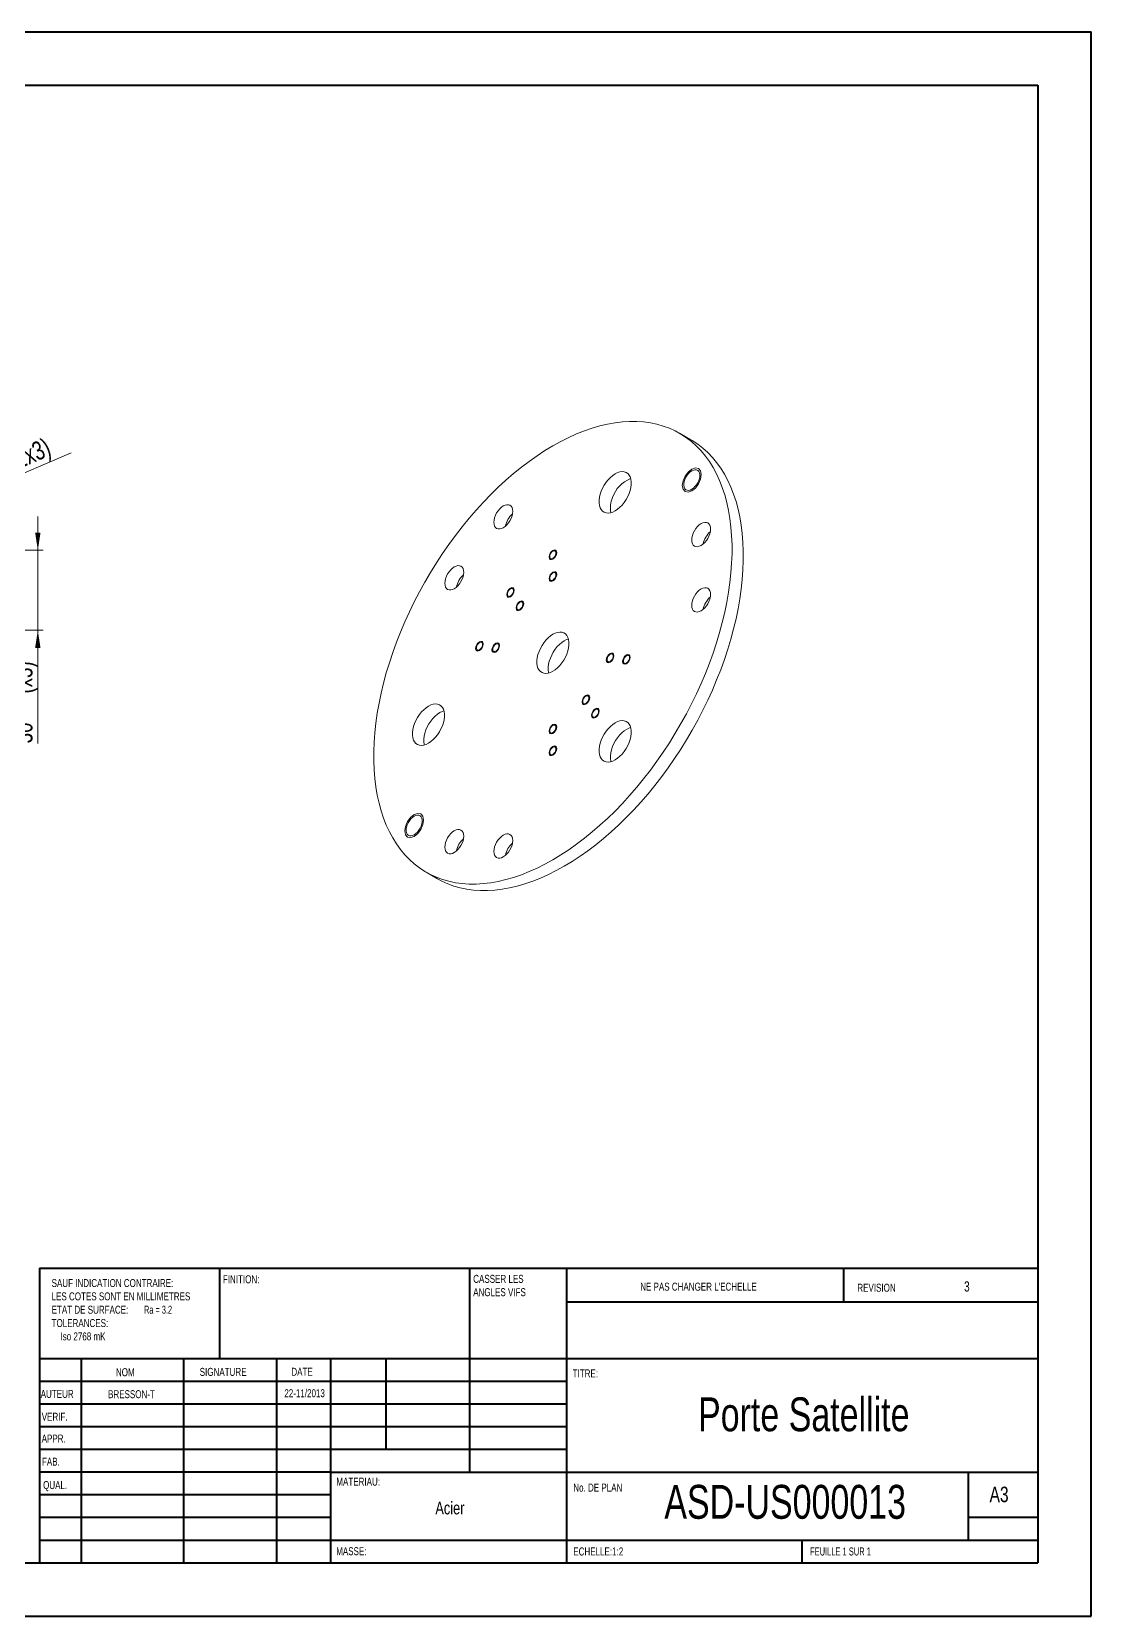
# Model space of a CAD drawing. Header units: millimetres. Extents: x 0 to 420, y 0 to 297.
# Drawn here: x 221.4 to 420.1, y 0.2 to 297.2 of the extents above; entities that cross this region are included whole.
import ezdxf

# ---------------------------------------------------------------- set-up
doc = ezdxf.new("R2010")
doc.units = ezdxf.units.MM
doc.styles.add('SLDTEXTSTYLE0', font='TXT', dxfattribs={"width": 0.75})
doc.styles.add('SLDTEXTSTYLE1', font='TXT', dxfattribs={"width": 0.7})
doc.styles.add('SLDTEXTSTYLE2', font='TXT', dxfattribs={"width": 0.6875})
doc.dimstyles.new('SLDDIMSTYLE2', dxfattribs={"dimtxt": 3.5, "dimasz": 3.302, "dimexe": 0, "dimexo": 0.0625, "dimgap": 0.875, "dimtad": 1, "dimlfac": 2, "dimrnd": 1e-09, "dimzin": 12, "dimdsep": 46, "dimtxsty": 'SLDTEXTSTYLE0', "dimsah": 1, "dimcen": 0.09, "dimadec": 0, "dimazin": 3, "dimtfac": 1, "dimtmove": 0, "dimatfit": 0, "dimfxl": 1, "dimfrac": 2, "dimtolj": 1, "dimtzin": 12, "dimarcsym": 0})
doc.dimstyles.new('SLDDIMSTYLE3', dxfattribs={"dimtxt": 3.5, "dimasz": 3.302, "dimexe": 0, "dimexo": 0.0625, "dimgap": 0.875, "dimtad": 1, "dimlfac": 2, "dimrnd": 1e-09, "dimzin": 12, "dimdsep": 46, "dimtxsty": 'SLDTEXTSTYLE0', "dimblk1": 'NONE', "dimsah": 1, "dimcen": 0, "dimadec": 0, "dimazin": 3, "dimtfac": 1, "dimtmove": 0, "dimatfit": 3, "dimldrblk": 'NONE', "dimfxl": 1, "dimfrac": 2, "dimtolj": 1, "dimtzin": 12, "dimarcsym": 0})

# ---------------------------------------------------------------- blocks, each defined once
blk = doc.blocks.new('SW_NOTE_1')
at = {"color": 0, "linetype": 'Continuous', "lineweight": 0, "char_height": 1.5, "attachment_point": 1, "style": 'SLDTEXTSTYLE0'}
for s, insert in [('CASSER LES', (0, 1.93)), ('ANGLES VIFS', (0, -0.57))]:
    blk.add_mtext(s, dxfattribs=dict(at, insert=insert))
blk = doc.blocks.new('SW_NOTE_2')
at = {"color": 0, "linetype": 'Continuous', "lineweight": 0, "char_height": 1.5, "attachment_point": 1}
for s, insert, style in [('SAUF INDICATION CONTRAIRE:', (0, 1.93), 'SLDTEXTSTYLE0'), ('LES COTES SONT EN MILLIMETRES', (0, -0.57), 'SLDTEXTSTYLE0'), ('TOLERANCES:', (0, -5.57), 'SLDTEXTSTYLE0'), ('ETAT DE SURFACE:', (0, -3.07), 'SLDTEXTSTYLE0'), ('Ra = 3.2', (17.33, -3.07), 'SLDTEXTSTYLE2'), ('Iso 2768 mK', (1.66, -8.07), 'SLDTEXTSTYLE0')]:
    blk.add_mtext(s, dxfattribs=dict(at, insert=insert, style=style))
blk = doc.blocks.new('*D7')
at = {"color": 7, "linetype": 'Continuous', "lineweight": 0}
for p, q in [((222.56, 200.02), (222.56, 206.37)), ((187.35, 200.02), (223.56, 200.02)), ((222.56, 200.02), (222.56, 185.02)), ((187.35, 185.02), (223.56, 185.02)), ((222.56, 185.02), (222.56, 163.83))]:
    blk.add_line(p, q, dxfattribs=at)
for points in [[(222.56, 200.02), (223.06, 203.33), (222.05, 203.33)], [(222.56, 185.02), (222.05, 181.72), (223.06, 181.72)]]:
    blk.add_solid(points, dxfattribs=at)
at = {"color": 7, "linetype": 'Continuous', "lineweight": 0, "char_height": 3.5, "attachment_point": 1, "rotation": 90, "style": 'SLDTEXTSTYLE0'}
for s, insert in [('(x3)', (218.05, 173.16, -1.45)), ('30', (218.05, 163.83, -1.45))]:
    blk.add_mtext(s, dxfattribs=dict(at, insert=insert))
blk = doc.blocks.new('*D9')
at = {"color": 7, "linetype": 'Continuous', "lineweight": 0}
for q in [(228.79, 218.31), (184.05, 199.04)]:
    blk.add_line((188.64, 201.01), q, dxfattribs=at)
blk.add_solid([(188.64, 201.01), (191.88, 201.85), (191.47, 202.79)], dxfattribs=at)
at = {"color": 7, "linetype": 'Continuous', "lineweight": 0, "char_height": 3.5, "attachment_point": 1, "rotation": 23.3134, "style": 'SLDTEXTSTYLE0'}
for s, insert in [('(x2x3)', (214.98, 217.32, -1.45)), ('10', (206.41, 213.63, -1.45)), ('%%c', (201.59, 211.49, -1.45))]:
    blk.add_mtext(s, dxfattribs=dict(at, insert=insert))
blk = doc.blocks.new('_NONE')

msp = doc.modelspace()

# ---------------------------------------------------------------- linework, layer by layer
at = {"color": 7, "linetype": 'Continuous', "lineweight": 40}
for p, q in [((0.078844, 297.21478), (420.078844, 297.21478)), ((420.078844, 0.21478), (420.078844, 297.21478)), ((25.078844, 287.21478), (410.078844, 287.21478)), ((410.078844, 287.21478), (410.078844, 10.21478)), ((222.878844, 65.46478), (410.078844, 65.46478)), ((222.878844, 65.46478), (222.878844, 10.21478)), ((256.678844, 48.46478), (256.678844, 65.46478)), ((303.478844, 65.46478), (303.478844, 27.21478)), ((321.678844, 65.46478), (321.678844, 10.21478)), ((373.678844, 59.08978), (373.678844, 65.46478)), ((410.078844, 59.08978), (321.678844, 59.08978)), ((410.078844, 48.46478), (222.878844, 48.46478)), ((230.678844, 48.46478), (230.678844, 10.21478)), ((249.869796, 48.46478), (249.869796, 10.21478)), ((267.27777, 48.46478), (267.27777, 10.21478)), ((277.478844, 10.21478), (277.478844, 48.46478)), ((287.878844, 31.46478), (287.878844, 48.46478)), ((321.678844, 44.21478), (222.878844, 44.21478)), ((321.678844, 39.96478), (222.878844, 39.96478)), ((321.678844, 35.71478), (222.878844, 35.71478)), ((321.678844, 31.46478), (222.878844, 31.46478)), ((277.478844, 27.21478), (222.878844, 27.21478)), ((277.478844, 27.21478), (410.078844, 27.21478)), ((397.078844, 14.46478), (397.078844, 27.21478)), ((277.478844, 22.964708), (222.878844, 22.964708)), ((277.478844, 18.71478), (222.878844, 18.71478)), ((410.078844, 18.71478), (397.078844, 18.71478)), ((222.878844, 14.46478), (410.078844, 14.46478)), ((365.878844, 10.21478), (365.878844, 14.46478)), ((25.078844, 10.21478), (410.078844, 10.21478)), ((0.078844, 0.21478), (420.078844, 0.21478))]:
    msp.add_line(p, q, dxfattribs=at)
at = {"color": 7, "linetype": 'Continuous', "lineweight": 15}
for p, q in [((345.002235, 220.719469), (342.880915, 221.944081)), ((295.384772, 139.669437), (297.506093, 138.444824))]:
    msp.add_line(p, q, dxfattribs=at)
at = {"color": 7, "linetype": 'Continuous', "lineweight": 15, "flags": 128}
for points in [[(319.132843, 142.021071), (320.618534, 142.916704), (322.101316, 143.88651), (323.578288, 144.928588), (325.046557, 146.040897), (326.503251, 147.221266), (327.945516, 148.467377), (329.370529, 149.776795), (330.775502, 151.146955), (332.157684, 152.575177), (333.514369, 154.058663), (334.842902, 155.59451), (336.140681, 157.179709), (337.405168, 158.811162), (338.633885, 160.485671), (339.824428, 162.199959), (340.974465, 163.950672), (342.081747, 165.73438), (343.144106, 167.547595), (344.15946, 169.386764), (345.125827, 171.248288), (346.041309, 173.128524), (346.904116, 175.023791), (347.712558, 176.930376), (348.465059, 178.844552), (349.160137, 180.762567), (349.796435, 182.680669), (350.372709, 184.595104), (350.887828, 186.502121), (351.340785, 188.39799), (351.730694, 190.278999), (352.056792, 192.141466), (352.31844, 193.981745), (352.515126, 195.796233), (352.646463, 197.581378), (352.712197, 199.333686), (352.712197, 201.049727), (352.646463, 202.726141), (352.515126, 204.359647), (352.31844, 205.947046), (352.056792, 207.485233), (351.730694, 208.971195), (351.340785, 210.402025), (350.887828, 211.774921), (350.372709, 213.087194), (349.796435, 214.336278), (349.160137, 215.519725), (348.465059, 216.63522), (347.712558, 217.680577), (346.904116, 218.653755), (346.041309, 219.552846), (345.125827, 220.376089), (344.15946, 221.12187), (343.144106, 221.788736), (342.081747, 222.375378), (340.974465, 222.880645), (339.824428, 223.303553), (338.633885, 223.64327), (337.405168, 223.899132), (336.140681, 224.07064), (334.842902, 224.157455), (333.514369, 224.15941), (332.157684, 224.076502), (330.775502, 223.90889), (329.370529, 223.656902), (327.945516, 223.321035), (326.503251, 222.901942), (325.046557, 222.400449), (323.578288, 221.817531), (322.101316, 221.154333), (320.618534, 220.412155), (319.132843, 219.592447), (317.647153, 218.696813), (316.16437, 217.727008), (314.687399, 216.684929), (313.21913, 215.57262), (311.762436, 214.392252), (310.320171, 213.14614), (308.895158, 211.836722), (307.490185, 210.466562), (306.108003, 209.038341), (304.751318, 207.554854), (303.422785, 206.019007), (302.125006, 204.433808), (300.860519, 202.802355), (299.631802, 201.127847), (298.441259, 199.413559), (297.291222, 197.662845), (296.18394, 195.879137), (295.121581, 194.065922), (294.106227, 192.226753), (293.13986, 190.365229), (292.224378, 188.484993), (291.361571, 186.589727), (290.553129, 184.683141), (289.800628, 182.768965), (289.10555, 180.85095), (288.469252, 178.932848), (287.892978, 177.018413), (287.377859, 175.111396), (286.924901, 173.215527), (286.534993, 171.334518), (286.208895, 169.472051), (285.947247, 167.631773), (285.750561, 165.817285), (285.619224, 164.032139), (285.55349, 162.279831), (285.55349, 160.56379), (285.619224, 158.887376), (285.750561, 157.25387), (285.947247, 155.666471), (286.208895, 154.128284), (286.534993, 152.642322), (286.924901, 151.211492), (287.377859, 149.838597), (287.892978, 148.526323), (288.469252, 147.277239), (289.10555, 146.093793), (289.800628, 144.978297), (290.553129, 143.93294), (291.361571, 142.959762), (292.224378, 142.060671), (293.13986, 141.237428), (294.106227, 140.491647), (295.121581, 139.824781), (296.18394, 139.23814), (297.291222, 138.732872), (298.441259, 138.309964), (299.631802, 137.970248), (300.860519, 137.714385), (302.125006, 137.542878), (303.422785, 137.456062), (304.751318, 137.454107), (306.108003, 137.537016), (307.490185, 137.704627), (308.895158, 137.956615), (310.320171, 138.292482), (311.762436, 138.711575), (313.21913, 139.213069), (314.687399, 139.795987), (316.16437, 140.459184), (317.647153, 141.201362), (319.132843, 142.021071)], [(321.254164, 140.796458), (322.739855, 141.692092), (324.222637, 142.661898), (325.699609, 143.703976), (327.167878, 144.816285), (328.624571, 145.996654), (330.066836, 147.242765), (331.491849, 148.552183), (332.896822, 149.922343), (334.279005, 151.350565), (335.635689, 152.834051), (336.964222, 154.369898), (338.262002, 155.955097), (339.526489, 157.58655), (340.755205, 159.261058), (341.945748, 160.975346), (343.095786, 162.72606), (344.203068, 164.509768), (345.265426, 166.322983), (346.280781, 168.162152), (347.247147, 170.023676), (348.16263, 171.903912), (349.025436, 173.799179), (349.833879, 175.705764), (350.586379, 177.61994), (351.281457, 179.537955), (351.917756, 181.456057), (352.49403, 183.370492), (353.009148, 185.277509), (353.462106, 187.173378), (353.852014, 189.054387), (354.178112, 190.916854), (354.43976, 192.757132), (354.636446, 194.571621), (354.767784, 196.356766), (354.833517, 198.109074), (354.833517, 199.825115), (354.767784, 201.501529), (354.636446, 203.135035), (354.43976, 204.722434), (354.178112, 206.260621), (353.852014, 207.746583), (353.462106, 209.177413), (353.009148, 210.550309), (352.49403, 211.862582), (351.917756, 213.111666), (351.281457, 214.295112), (350.586379, 215.410608), (349.833879, 216.455965), (349.025436, 217.429143), (348.16263, 218.328234), (347.247147, 219.151477), (346.280781, 219.897258), (345.265426, 220.564124), (345.002235, 220.719469)], [(328.197522, 211.110624), (328.00264, 210.530813), (327.870248, 209.958756), (327.803305, 209.407234), (327.803305, 208.888561), (327.870248, 208.414329), (328.00264, 207.995129), (328.197522, 207.640324), (328.450542, 207.357843), (328.756048, 207.153996), (329.107214, 207.033333), (329.496196, 206.998552), (329.914306, 207.050429), (330.352203, 207.187806), (330.800105, 207.407616), (331.248008, 207.704943), (331.685904, 208.073151), (332.104014, 208.504013), (332.492997, 208.987904), (332.844163, 209.514015), (333.149668, 210.070591), (333.402688, 210.645203), (333.597571, 211.225014), (333.729962, 211.79707), (333.796906, 212.348593), (333.796906, 212.867265), (333.729962, 213.341497), (333.597571, 213.760698), (333.402688, 214.115502), (333.149668, 214.397984), (332.844163, 214.601831), (332.492997, 214.722495), (332.104014, 214.757273), (331.685904, 214.705396), (331.248008, 214.568021), (330.800105, 214.348211), (330.352203, 214.050883), (329.914306, 213.682674), (329.496196, 213.251812), (329.107214, 212.767924), (328.756048, 212.241812), (328.450542, 211.685236), (328.197522, 211.110624)], [(345.158673, 211.447493), (345.471081, 211.66576), (345.769836, 211.950322), (346.041878, 212.28874), (346.275322, 212.666229), (346.459964, 213.066288), (346.587733, 213.471431), (346.653042, 213.863951), (346.653042, 214.226695), (346.587733, 214.543811), (346.459964, 214.801436), (346.275322, 214.988312), (346.041878, 215.09627), (345.769836, 215.120597), (345.471081, 215.060223), (345.158673, 214.917792), (344.846264, 214.699524), (344.547509, 214.414963), (344.275464, 214.076541), (344.042021, 213.699054), (343.857381, 213.298997), (343.729613, 212.893854), (343.664301, 212.501332), (343.664301, 212.138588), (343.729613, 211.821473), (343.857381, 211.563849), (344.042021, 211.376972), (344.275464, 211.269011), (344.547509, 211.244687), (344.846264, 211.305061), (345.158673, 211.447493)], [(346.283273, 212.681096), (346.163341, 212.474442), (346.155391, 212.459576)], [(309.834317, 204.243653), (310.179192, 204.48197), (310.510813, 204.789576), (310.816436, 205.154649), (311.084317, 205.56316), (311.304162, 205.999415), (311.467521, 206.446642), (311.568117, 206.887659), (311.602085, 207.305517), (311.568117, 207.684156), (311.467521, 208.009025), (311.304162, 208.267644), (311.084317, 208.450069), (310.816436, 208.549291), (310.510813, 208.561502), (310.179192, 208.486227), (309.834317, 208.326357), (309.489443, 208.088043), (309.157822, 207.780437), (308.852199, 207.415361), (308.584318, 207.00685), (308.364473, 206.570598), (308.201114, 206.123368), (308.100518, 205.682354), (308.066551, 205.264497), (308.100518, 204.885857), (308.201114, 204.560985), (308.364473, 204.302369), (308.584318, 204.119941), (308.852199, 204.020719), (309.157822, 204.008511), (309.489443, 204.083786), (309.834317, 204.243653)], [(346.915482, 200.928039), (347.260357, 201.166354), (347.591976, 201.473959), (347.897601, 201.839034), (348.165481, 202.247546), (348.385327, 202.6838), (348.548686, 203.131027), (348.649282, 203.572044), (348.68325, 203.989901), (348.649282, 204.36854), (348.548686, 204.693411), (348.385327, 204.952028), (348.165481, 205.134454), (347.897601, 205.233678), (347.591976, 205.245886), (347.260357, 205.17061), (346.915482, 205.010743), (346.570608, 204.772427), (346.238986, 204.464821), (345.933363, 204.099748), (345.665483, 203.691235), (345.445637, 203.254982), (345.282279, 202.807754), (345.181682, 202.366737), (345.147714, 201.94888), (345.181682, 201.570241), (345.282279, 201.245371), (345.445637, 200.986753), (345.665483, 200.804328), (345.933363, 200.705103), (346.238986, 200.692894), (346.570608, 200.768171), (346.915482, 200.928039)], [(319.132843, 198.505281), (319.332365, 198.661088), (319.507822, 198.879354), (319.638051, 199.133753), (319.707344, 199.393602), (319.707344, 199.627557), (319.638051, 199.8074), (319.507822, 199.911441), (319.332365, 199.927129), (319.132843, 199.852573), (318.933322, 199.696766), (318.757865, 199.4785), (318.627636, 199.2241), (318.558343, 198.964253), (318.558343, 198.730298), (318.627636, 198.550453), (318.757865, 198.446413), (318.933322, 198.430725), (319.132843, 198.505281)], [(300.648731, 192.816871), (300.993605, 193.055187), (301.325226, 193.362791), (301.63085, 193.727866), (301.898731, 194.136379), (302.118576, 194.572632), (302.281934, 195.019859), (302.382531, 195.460877), (302.416498, 195.878733), (302.382531, 196.257372), (302.281934, 196.582242), (302.118576, 196.840862), (301.898731, 197.023286), (301.63085, 197.122512), (301.325226, 197.134719), (300.993605, 197.059444), (300.648731, 196.899574), (300.303856, 196.66126), (299.972235, 196.353655), (299.666613, 195.988582), (299.398731, 195.580067), (299.178887, 195.143816), (299.015527, 194.696585), (298.914932, 194.25557), (298.880964, 193.837712), (298.914932, 193.459075), (299.015527, 193.134202), (299.178887, 192.875586), (299.398731, 192.69316), (299.666613, 192.593936), (299.972235, 192.581727), (300.303856, 192.657003), (300.648731, 192.816871)], [(319.132843, 194.422576), (319.332365, 194.578385), (319.507822, 194.796651), (319.638051, 195.05105), (319.707344, 195.310898), (319.707344, 195.544852), (319.638051, 195.724696), (319.507822, 195.828736), (319.332365, 195.844424), (319.132843, 195.769868), (318.933322, 195.614061), (318.757865, 195.395795), (318.627636, 195.141396), (318.558343, 194.881548), (318.558343, 194.647593), (318.627636, 194.46775), (318.757865, 194.36371), (318.933322, 194.348021), (319.132843, 194.422576)], [(311.177892, 191.451581), (311.377414, 191.607388), (311.552871, 191.825655), (311.6831, 192.080054), (311.752393, 192.339903), (311.752393, 192.573858), (311.6831, 192.753701), (311.552871, 192.857741), (311.377414, 192.87343), (311.177892, 192.798873), (310.97837, 192.643066), (310.802913, 192.4248), (310.672685, 192.170401), (310.603391, 191.910553), (310.603391, 191.676598), (310.672685, 191.496754), (310.802913, 191.392713), (310.97837, 191.377025), (311.177892, 191.451581)], [(312.945659, 188.936366), (313.145181, 189.092173), (313.320638, 189.31044), (313.450866, 189.564839), (313.520159, 189.824687), (313.520159, 190.058642), (313.450866, 190.238485), (313.320638, 190.342526), (313.145181, 190.358215), (312.945659, 190.283659), (312.746137, 190.127852), (312.570681, 189.909585), (312.440452, 189.655185), (312.371159, 189.395338), (312.371159, 189.161383), (312.440452, 188.981539), (312.570681, 188.877499), (312.746137, 188.86181), (312.945659, 188.936366)], [(346.915482, 188.679927), (347.260357, 188.918242), (347.591976, 189.225847), (347.897601, 189.590922), (348.165481, 189.999434), (348.385327, 190.435688), (348.548686, 190.882915), (348.649282, 191.323932), (348.68325, 191.741789), (348.649282, 192.120428), (348.548686, 192.445299), (348.385327, 192.703917), (348.165481, 192.886341), (347.897601, 192.985566), (347.591976, 192.997773), (347.260357, 192.922499), (346.915482, 192.762631), (346.570608, 192.524315), (346.238986, 192.216709), (345.933363, 191.851635), (345.665483, 191.443123), (345.445637, 191.00687), (345.282279, 190.559642), (345.181682, 190.118625), (345.147714, 189.700768), (345.181682, 189.322129), (345.282279, 188.997258), (345.445637, 188.738641), (345.665483, 188.556216), (345.933363, 188.456991), (346.238986, 188.444782), (346.570608, 188.520059), (346.915482, 188.679927)], [(319.132843, 177.33646), (319.580746, 177.633789), (320.018643, 178.001997), (320.436753, 178.432859), (320.825735, 178.916749), (321.176901, 179.442859), (321.482406, 179.999437), (321.735426, 180.574048), (321.930309, 181.153859), (322.0627, 181.725915), (322.129644, 182.277439), (322.129644, 182.796111), (322.0627, 183.270343), (321.930309, 183.689543), (321.735426, 184.044347), (321.482406, 184.326828), (321.176901, 184.530677), (320.825735, 184.651339), (320.436753, 184.68612), (320.018643, 184.634243), (319.580746, 184.496865), (319.132843, 184.277057), (318.684941, 183.979728), (318.247044, 183.61152), (317.828934, 183.180659), (317.439952, 182.696768), (317.088786, 182.170658), (316.78328, 181.61408), (316.530261, 181.039469), (316.335378, 180.459659), (316.202987, 179.887602), (316.136043, 179.336078), (316.136043, 178.817407), (316.202987, 178.343174), (316.335378, 177.923974), (316.530261, 177.56917), (316.78328, 177.286689), (317.088786, 177.08284), (317.439952, 176.962178), (317.828934, 176.927397), (318.247044, 176.979275), (318.684941, 177.116652), (319.132843, 177.33646)], [(305.354463, 181.365107), (305.553985, 181.520914), (305.729442, 181.739181), (305.859671, 181.99358), (305.928964, 182.253428), (305.928964, 182.487383), (305.859671, 182.667226), (305.729442, 182.771267), (305.553985, 182.786955), (305.354463, 182.7124), (305.154941, 182.556592), (304.979485, 182.338326), (304.849257, 182.083927), (304.779963, 181.824079), (304.779963, 181.590124), (304.849257, 181.410281), (304.979485, 181.30624), (305.154941, 181.290551), (305.354463, 181.365107)], [(308.416326, 181.091331), (308.615847, 181.247138), (308.791304, 181.465404), (308.921533, 181.719803), (308.990826, 181.979651), (308.990826, 182.213606), (308.921533, 182.39345), (308.791304, 182.49749), (308.615847, 182.513178), (308.416326, 182.438623), (308.216804, 182.282815), (308.041347, 182.064549), (307.911119, 181.81015), (307.841825, 181.550302), (307.841825, 181.316347), (307.911119, 181.136503), (308.041347, 181.032463), (308.216804, 181.016774), (308.416326, 181.091331)], [(322.034769, 183.383963), (321.702066, 183.272253), (321.254164, 183.052445), (320.806261, 182.755116), (320.368364, 182.386908), (319.950255, 181.956047), (319.561272, 181.472156), (319.210106, 180.946046), (318.904601, 180.389468), (318.651581, 179.814857), (318.456698, 179.235046), (318.324307, 178.66299), (318.257363, 178.111466), (318.257363, 177.592795), (318.324307, 177.118562), (318.352239, 177.004943)], [(329.849361, 179.174894), (330.048883, 179.330702), (330.22434, 179.548969), (330.354568, 179.803368), (330.423862, 180.063215), (330.423862, 180.29717), (330.354568, 180.477014), (330.22434, 180.581054), (330.048883, 180.596743), (329.849361, 180.522187), (329.649839, 180.36638), (329.474383, 180.148113), (329.344154, 179.893714), (329.274861, 179.633866), (329.274861, 179.399911), (329.344154, 179.220068), (329.474383, 179.116028), (329.649839, 179.100339), (329.849361, 179.174894)], [(332.911224, 178.901118), (333.110746, 179.056925), (333.286202, 179.275191), (333.41643, 179.529591), (333.485724, 179.789438), (333.485724, 180.023393), (333.41643, 180.203237), (333.286202, 180.307277), (333.110746, 180.322966), (332.911224, 180.24841), (332.711702, 180.092603), (332.536245, 179.874336), (332.406016, 179.619937), (332.336723, 179.360089), (332.336723, 179.126134), (332.406016, 178.946291), (332.536245, 178.84225), (332.711702, 178.826562), (332.911224, 178.901118)], [(325.320028, 171.329859), (325.51955, 171.485666), (325.695006, 171.703932), (325.825235, 171.958332), (325.894528, 172.218179), (325.894528, 172.452134), (325.825235, 172.631978), (325.695006, 172.736019), (325.51955, 172.751707), (325.320028, 172.677151), (325.120506, 172.521344), (324.945049, 172.303078), (324.814821, 172.048679), (324.745527, 171.78883), (324.745527, 171.554875), (324.814821, 171.375032), (324.945049, 171.270991), (325.120506, 171.255303), (325.320028, 171.329859)], [(295.79832, 163.865726), (296.246222, 164.163055), (296.68412, 164.531264), (297.102229, 164.962125), (297.491211, 165.446015), (297.842377, 165.972125), (298.147883, 166.528703), (298.400902, 167.103314), (298.595785, 167.683125), (298.728176, 168.255181), (298.79512, 168.806705), (298.79512, 169.325377), (298.728176, 169.799609), (298.595785, 170.21881), (298.400902, 170.573613), (298.147883, 170.856094), (297.842377, 171.059943), (297.491211, 171.180605), (297.102229, 171.215386), (296.68412, 171.163509), (296.246222, 171.026132), (295.79832, 170.806324), (295.350417, 170.508995), (294.912519, 170.140786), (294.49441, 169.709924), (294.105428, 169.226035), (293.754261, 168.699924), (293.448757, 168.143347), (293.195736, 167.568735), (293.000854, 166.988925), (292.868463, 166.416869), (292.801518, 165.865344), (292.801518, 165.346672), (292.868463, 164.872441), (293.000854, 164.45324), (293.195736, 164.098436), (293.448757, 163.815955), (293.754261, 163.612106), (294.105428, 163.491444), (294.49441, 163.456663), (294.912519, 163.50854), (295.350417, 163.645918), (295.79832, 163.865726)], [(298.700245, 169.913229), (298.367543, 169.80152), (297.91964, 169.581711), (297.471738, 169.284382), (297.03384, 168.916174), (296.61573, 168.485312), (296.226749, 168.001422), (295.875581, 167.475311), (295.570077, 166.918734), (295.317056, 166.344122), (295.122175, 165.764313), (294.989784, 165.192257), (294.922839, 164.640732), (294.922839, 164.12206), (294.989784, 163.647828), (295.017714, 163.534208)], [(327.087795, 168.814644), (327.287317, 168.970451), (327.462774, 169.188717), (327.593002, 169.443116), (327.662295, 169.702964), (327.662295, 169.936919), (327.593002, 170.116763), (327.462774, 170.220804), (327.287317, 170.236492), (327.087795, 170.161936), (326.888273, 170.006129), (326.712816, 169.787863), (326.582587, 169.533463), (326.513294, 169.273614), (326.513294, 169.03966), (326.582587, 168.859816), (326.712816, 168.755776), (326.888273, 168.740088), (327.087795, 168.814644)], [(319.132843, 165.843649), (319.332365, 165.999456), (319.507822, 166.217722), (319.638051, 166.472122), (319.707344, 166.731969), (319.707344, 166.965924), (319.638051, 167.145767), (319.507822, 167.249807), (319.332365, 167.265496), (319.132843, 167.190941), (318.933322, 167.035133), (318.757865, 166.816866), (318.627636, 166.562467), (318.558343, 166.30262), (318.558343, 166.068665), (318.627636, 165.888822), (318.757865, 165.784781), (318.933322, 165.769093), (319.132843, 165.843649)], [(333.402688, 167.443926), (333.149668, 167.726408), (332.844163, 167.930255), (332.492997, 168.050918), (332.104014, 168.085699), (331.685904, 168.033822), (331.248008, 167.896445), (330.800105, 167.676636), (330.352203, 167.379308), (329.914306, 167.0111), (329.496196, 166.580238), (329.107214, 166.096347), (328.756048, 165.570236), (328.450542, 165.01366), (328.197522, 164.439048), (328.00264, 163.859237), (327.870248, 163.287181), (327.803305, 162.735658), (327.803305, 162.216986), (327.870248, 161.742754), (328.00264, 161.323553), (328.197522, 160.968749), (328.450542, 160.686267), (328.756048, 160.48242), (329.107214, 160.361756), (329.496196, 160.326978), (329.914306, 160.378855), (330.352203, 160.51623), (330.800105, 160.73604), (331.248008, 161.033368), (331.685904, 161.401577), (332.104014, 161.832439), (332.492997, 162.316327), (332.844163, 162.842439), (333.149668, 163.399015), (333.402688, 163.973627), (333.597571, 164.553438), (333.729962, 165.125494), (333.796906, 165.677018), (333.796906, 166.19569), (333.729962, 166.669921), (333.597571, 167.089122), (333.402688, 167.443926)], [(333.70203, 166.783541), (333.369328, 166.671833), (332.921426, 166.452023), (332.473523, 166.154696), (332.035627, 165.786488), (331.617517, 165.355626), (331.228534, 164.871735), (330.877368, 164.345624), (330.571863, 163.789048), (330.318843, 163.214436), (330.12396, 162.634625), (329.991568, 162.062568), (329.924625, 161.511046), (329.924625, 160.992373), (329.991568, 160.518141), (330.019501, 160.404522)], [(319.132843, 161.760944), (319.332365, 161.916751), (319.507822, 162.135018), (319.638051, 162.389417), (319.707344, 162.649264), (319.707344, 162.883219), (319.638051, 163.063064), (319.507822, 163.167104), (319.332365, 163.182793), (319.132843, 163.108237), (318.933322, 162.95243), (318.757865, 162.734163), (318.627636, 162.479764), (318.558343, 162.219915), (318.558343, 161.98596), (318.627636, 161.806117), (318.757865, 161.702077), (318.933322, 161.686388), (319.132843, 161.760944)], [(293.107014, 146.695725), (293.419423, 146.913993), (293.718178, 147.198554), (293.990223, 147.536976), (294.223666, 147.914463), (294.408306, 148.314521), (294.536074, 148.719663), (294.601386, 149.112185), (294.601386, 149.474929), (294.536074, 149.792044), (294.408306, 150.049669), (294.223666, 150.236546), (293.990223, 150.344506), (293.718178, 150.36883), (293.419423, 150.308456), (293.107014, 150.166025), (292.794606, 149.947757), (292.495851, 149.663195), (292.223809, 149.324777), (291.990365, 148.947288), (291.805723, 148.547229), (291.677954, 148.142086), (291.612645, 147.749566), (291.612645, 147.386822), (291.677954, 147.069706), (291.805723, 146.812081), (291.990365, 146.625206), (292.223809, 146.517247), (292.495851, 146.49292), (292.794606, 146.553294), (293.107014, 146.695725)], [(294.231614, 147.929328), (294.111686, 147.722676), (294.103736, 147.70781)], [(300.648731, 143.372641), (300.993605, 143.610955), (301.325226, 143.91856), (301.63085, 144.283634), (301.898731, 144.692148), (302.118576, 145.1284), (302.281934, 145.575629), (302.382531, 146.016646), (302.416498, 146.434503), (302.382531, 146.813141), (302.281934, 147.138013), (302.118576, 147.396629), (301.898731, 147.579055), (301.63085, 147.678279), (301.325226, 147.690488), (300.993605, 147.615211), (300.648731, 147.455344), (300.303856, 147.217028), (299.972235, 146.909424), (299.666613, 146.544349), (299.398731, 146.135836), (299.178887, 145.699583), (299.015527, 145.252356), (298.914932, 144.811339), (298.880964, 144.393483), (298.914932, 144.014844), (299.015527, 143.689973), (299.178887, 143.431354), (299.398731, 143.248929), (299.666613, 143.149704), (299.972235, 143.137496), (300.303856, 143.212771), (300.648731, 143.372641)], [(309.834317, 142.551311), (310.179192, 142.789625), (310.510813, 143.09723), (310.816436, 143.462306), (311.084317, 143.870818), (311.304162, 144.30707), (311.467521, 144.7543), (311.568117, 145.195314), (311.602085, 145.613172), (311.568117, 145.991811), (311.467521, 146.316683), (311.304162, 146.575299), (311.084317, 146.757727), (310.816436, 146.856949), (310.510813, 146.869157), (310.179192, 146.793882), (309.834317, 146.634014), (309.489443, 146.395698), (309.157822, 146.088092), (308.852199, 145.723019), (308.584318, 145.314508), (308.364473, 144.878253), (308.201114, 144.431026), (308.100518, 143.990008), (308.066551, 143.572151), (308.100518, 143.193512), (308.201114, 142.868643), (308.364473, 142.610023), (308.584318, 142.427599), (308.852199, 142.328377), (309.157822, 142.316166), (309.489443, 142.391441), (309.834317, 142.551311)], [(297.506093, 138.444824), (298.30526, 138.013527), (299.412542, 137.50826), (300.562579, 137.085352), (301.753123, 136.745635), (302.981839, 136.489773), (304.246326, 136.318265), (305.544105, 136.23145), (306.872638, 136.229495), (308.229323, 136.312404), (309.611505, 136.480015), (311.016478, 136.732003), (312.441492, 137.06787), (313.883757, 137.486963), (315.34045, 137.988457), (316.808719, 138.571374), (318.285691, 139.234572), (319.768473, 139.97675), (321.254164, 140.796458)]]:
    msp.add_lwpolyline(points, dxfattribs=at)
at = {"color": 7, "linetype": 'Continuous', "lineweight": 0, "flags": 128}
for points in [[(345.158672, 211.14129), (344.482177, 210.906146), (343.908672, 211.017578), (343.525468, 211.458622), (343.390905, 212.162132), (343.525468, 213.021005), (343.908672, 213.904486), (344.482177, 214.678073), (345.158672, 215.223994), (345.835167, 215.459138), (346.408672, 215.347705), (346.791876, 214.906662), (346.926439, 214.203152), (346.791876, 213.344279), (346.408672, 212.460798), (345.835167, 211.687211), (345.158672, 211.14129)], [(319.132843, 198.362386), (318.862245, 198.268329), (318.632843, 198.312902), (318.479562, 198.489319), (318.425737, 198.770723), (318.479562, 199.114272), (318.632843, 199.467665), (318.862245, 199.777099), (319.132843, 199.995468), (319.403442, 200.089525), (319.632843, 200.044952), (319.786125, 199.868535), (319.83995, 199.587131), (319.786125, 199.243582), (319.632843, 198.890189), (319.403442, 198.580754), (319.132843, 198.362386)], [(319.132843, 194.279682), (318.862245, 194.185625), (318.632843, 194.230197), (318.479562, 194.406615), (318.425737, 194.688019), (318.479562, 195.031568), (318.632843, 195.384961), (318.862245, 195.694395), (319.132843, 195.912764), (319.403442, 196.006821), (319.632843, 195.962248), (319.786125, 195.785831), (319.83995, 195.504427), (319.786125, 195.160878), (319.632843, 194.807485), (319.403442, 194.49805), (319.132843, 194.279682)], [(311.177892, 191.308687), (310.907294, 191.214629), (310.677892, 191.259202), (310.524611, 191.435619), (310.470785, 191.717023), (310.524611, 192.060573), (310.677892, 192.413965), (310.907294, 192.7234), (311.177892, 192.941768), (311.44849, 193.035826), (311.677892, 192.991253), (311.831174, 192.814835), (311.884999, 192.533432), (311.831174, 192.189882), (311.677892, 191.83649), (311.44849, 191.527055), (311.177892, 191.308687)], [(312.945659, 188.793471), (312.675061, 188.699414), (312.445659, 188.743987), (312.292378, 188.920404), (312.238552, 189.201808), (312.292378, 189.545357), (312.445659, 189.89875), (312.675061, 190.208185), (312.945659, 190.426553), (313.216257, 190.52061), (313.445659, 190.476038), (313.598941, 190.29962), (313.652766, 190.018216), (313.598941, 189.674667), (313.445659, 189.321274), (313.216257, 189.01184), (312.945659, 188.793471)], [(305.354464, 181.222213), (305.083866, 181.128155), (304.854464, 181.172728), (304.701182, 181.349145), (304.647357, 181.630549), (304.701182, 181.974099), (304.854464, 182.327491), (305.083866, 182.636926), (305.354464, 182.855294), (305.625062, 182.949352), (305.854464, 182.904779), (306.007745, 182.728361), (306.06157, 182.446957), (306.007745, 182.103408), (305.854464, 181.750016), (305.625062, 181.440581), (305.354464, 181.222213)], [(308.416326, 180.948436), (308.145728, 180.854379), (307.916326, 180.898951), (307.763044, 181.075369), (307.709219, 181.356773), (307.763044, 181.700322), (307.916326, 182.053714), (308.145728, 182.363149), (308.416326, 182.581518), (308.686924, 182.675575), (308.916326, 182.631002), (309.069607, 182.454585), (309.123433, 182.173181), (309.069607, 181.829632), (308.916326, 181.476239), (308.686924, 181.166804), (308.416326, 180.948436)], [(329.849361, 179.032), (329.578763, 178.937942), (329.349361, 178.982515), (329.19608, 179.158932), (329.142254, 179.440336), (329.19608, 179.783886), (329.349361, 180.137278), (329.578763, 180.446713), (329.849361, 180.665081), (330.119959, 180.759139), (330.349361, 180.714566), (330.502643, 180.538148), (330.556468, 180.256745), (330.502643, 179.913195), (330.349361, 179.559803), (330.119959, 179.250368), (329.849361, 179.032)], [(332.911223, 178.758223), (332.640625, 178.664166), (332.411223, 178.708738), (332.257942, 178.885156), (332.204116, 179.16656), (332.257942, 179.510109), (332.411223, 179.863502), (332.640625, 180.172936), (332.911223, 180.391305), (333.181821, 180.485362), (333.411223, 180.440789), (333.564505, 180.264372), (333.61833, 179.982968), (333.564505, 179.639419), (333.411223, 179.286026), (333.181821, 178.976591), (332.911223, 178.758223)], [(325.320028, 171.186964), (325.04943, 171.092907), (324.820028, 171.13748), (324.666746, 171.313897), (324.612921, 171.595301), (324.666746, 171.93885), (324.820028, 172.292243), (325.04943, 172.601678), (325.320028, 172.820046), (325.590626, 172.914103), (325.820028, 172.869531), (325.973309, 172.693113), (326.027135, 172.411709), (325.973309, 172.06816), (325.820028, 171.714767), (325.590626, 171.405333), (325.320028, 171.186964)], [(327.087795, 168.671749), (326.817197, 168.577692), (326.587795, 168.622264), (326.434513, 168.798682), (326.380688, 169.080086), (326.434513, 169.423635), (326.587795, 169.777028), (326.817197, 170.086462), (327.087795, 170.304831), (327.358393, 170.398888), (327.587795, 170.354315), (327.741076, 170.177898), (327.794902, 169.896494), (327.741076, 169.552945), (327.587795, 169.199552), (327.358393, 168.890117), (327.087795, 168.671749)], [(319.132843, 165.700754), (318.862245, 165.606696), (318.632843, 165.651269), (318.479562, 165.827686), (318.425737, 166.10909), (318.479562, 166.45264), (318.632843, 166.806032), (318.862245, 167.115467), (319.132843, 167.333835), (319.403442, 167.427893), (319.632843, 167.38332), (319.786125, 167.206902), (319.83995, 166.925498), (319.786125, 166.581949), (319.632843, 166.228557), (319.403442, 165.919122), (319.132843, 165.700754)], [(319.132843, 161.61805), (318.862245, 161.523992), (318.632843, 161.568565), (318.479562, 161.744982), (318.425737, 162.026386), (318.479562, 162.369936), (318.632843, 162.723328), (318.862245, 163.032763), (319.132843, 163.251131), (319.403442, 163.345189), (319.632843, 163.300616), (319.786125, 163.124198), (319.83995, 162.842794), (319.786125, 162.499245), (319.632843, 162.145853), (319.403442, 161.836418), (319.132843, 161.61805)], [(293.107015, 146.389523), (292.43052, 146.15438), (291.857015, 146.265812), (291.473811, 146.706855), (291.339248, 147.410365), (291.473811, 148.269239), (291.857015, 149.15272), (292.43052, 149.926306), (293.107015, 150.472227), (293.78351, 150.707371), (294.357015, 150.595939), (294.740219, 150.154895), (294.874782, 149.451386), (294.740219, 148.592512), (294.357015, 147.709031), (293.78351, 146.935444), (293.107015, 146.389523)]]:
    msp.add_lwpolyline(points, dxfattribs=at)
at = {"color": 7, "linetype": 'Continuous', "lineweight": 15}
for centre, radius, start, end in [((335.840898, 208.039634), 5.82256, 111.55175278, 161.51191137), ((334.49811, 208.01989), 4.576973, 155.93833698, 191.9000133), ((314.2026, 203.763252), 4.041916, 130.8942285, 169.11118833), ((351.283776, 200.447628), 4.04193, 130.89427718, 169.11109025), ((305.017013, 192.336469), 4.041916, 130.89421582, 169.11118455), ((351.283776, 188.199515), 4.04193, 130.89427718, 169.11109025), ((305.017012, 142.892238), 4.041916, 130.8942062, 169.11116123), ((314.20259, 142.070911), 4.041906, 130.89416506, 169.11118591)]:
    msp.add_arc(centre, radius, start, end, dxfattribs=at)

# ---------------------------------------------------------------- block references
at = {"color": 7, "linetype": 'Continuous', "lineweight": 0}
for name, p in [('SW_NOTE_2', (225.143168, 61.498655)), ('SW_NOTE_1', (304.188059, 62.28427))]:
    msp.add_blockref(name, p, dxfattribs=at)

# ---------------------------------------------------------------- texts
for s, insert, char_height, attachment_point, style in [('FINITION:', (257.250136, 64.134052), 1.5, 1, 'SLDTEXTSTYLE0'), ("NE PAS CHANGER L'ECHELLE", (335.493484, 62.747774), 1.5, 1, 'SLDTEXTSTYLE0'), ('REVISION', (376.206425, 62.549689), 1.5, 1, 'SLDTEXTSTYLE0'), ('3', (396.742069, 62.990095), 1.905, 2, 'SLDTEXTSTYLE0'), ('NOM', (237.201083, 46.716263), 1.5, 1, 'SLDTEXTSTYLE0'), ('SIGNATURE', (252.912431, 46.776537), 1.5, 1, 'SLDTEXTSTYLE0'), ('DATE', (270.093546, 46.79096), 1.5, 1, 'SLDTEXTSTYLE0'), ('TITRE:', (322.835031, 46.493115), 1.5, 1, 'SLDTEXTSTYLE0'), ('AUTEUR', (223.090993, 42.644495), 1.5, 1, 'SLDTEXTSTYLE0'), ('BRESSON-T', (240.113526, 42.598146), 1.4986, 2, 'SLDTEXTSTYLE0'), ('22-11/2013', (272.576272, 42.77388), 1.4986, 2, 'SLDTEXTSTYLE0'), ('Porte Satellite', (366.16976, 41.24968), 6.35, 2, 'SLDTEXTSTYLE0'), ('VERIF.', (223.289312, 38.369188), 1.5, 1, 'SLDTEXTSTYLE0'), ('APPR.', (223.280566, 34.279076), 1.5, 1, 'SLDTEXTSTYLE0'), ('FAB.', (223.33403, 29.948485), 1.5, 1, 'SLDTEXTSTYLE0'), ('QUAL.', (223.547886, 25.56443), 1.5, 1, 'SLDTEXTSTYLE0'), ('MATERIAU:', (278.524706, 26.200837), 1.5, 1, 'SLDTEXTSTYLE0'), ('No. DE PLAN', (322.95281, 25.083418), 1.5, 1, 'SLDTEXTSTYLE0'), ('ASD-US000013', (362.67838, 24.846519), 6.35, 2, 'SLDTEXTSTYLE0'), ('A3', (400.999828, 24.515225), 2.9104167, 1, 'SLDTEXTSTYLE0'), ('Acier', (299.817781, 21.700346), 2.38125, 2, 'SLDTEXTSTYLE0'), ('MASSE:', (278.496655, 13.164092), 1.4986, 1, 'SLDTEXTSTYLE0'), ('ECHELLE:1:2', (322.95281, 13.114868), 1.5, 1, 'SLDTEXTSTYLE0'), ('FEUILLE 1 SUR 1', (367.357138, 13.114868), 1.5, 1, 'SLDTEXTSTYLE1')]:
    msp.add_mtext(s, dxfattribs=dict(at, insert=insert, char_height=char_height, attachment_point=attachment_point, style=style))

# ---------------------------------------------------------------- dimensions: what is measured, and where the dimension line sits
dim = msp.add_diameter_dim_2p(p1=(184.051571, 199.035074), p2=(188.643338, 201.01388), text='<> (x2x3)', dimstyle='SLDDIMSTYLE3', dxfattribs=at)
dim.commit()
dim.dimension.update_dxf_attribs({"geometry": '*D9', "text_midpoint": (216.188736, 212.884474), "dimtype": 163})
dim = msp.add_linear_dim(base=(222.55687, 185.024477), p1=(186.347455, 200.024477), p2=(186.347455, 185.024477), angle=90, text='<> (x3)', dimstyle='SLDDIMSTYLE2', dxfattribs=at)
dim.commit()
dim.dimension.update_dxf_attribs({"geometry": '*D7', "text_midpoint": (222.55687, 172.623309), "dimtype": 160})

doc.saveas('drawing.dxf')
